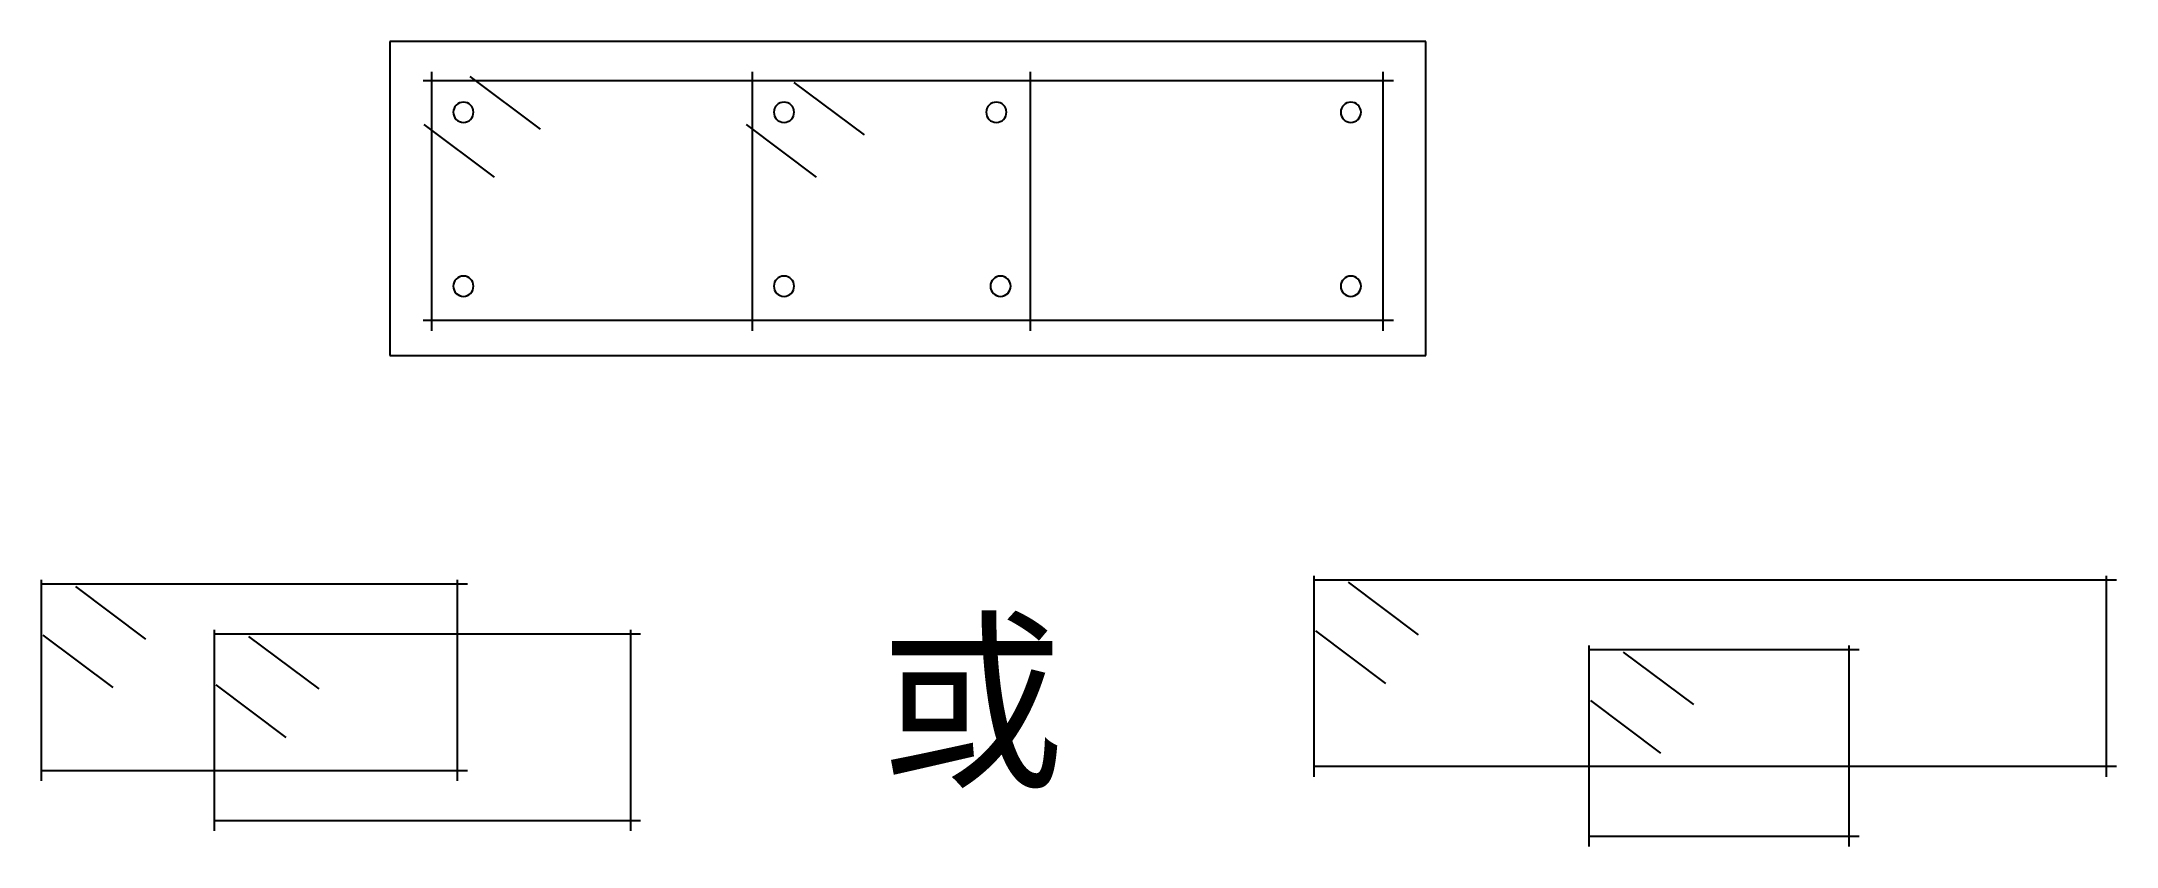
# Model space of a CAD drawing. Header units: metres. Extents: x -79263 to -74151, y -338287 to -336303.
import ezdxf

# ---------------------------------------------------------------- set-up
doc = ezdxf.new("R2010")
doc.units = ezdxf.units.M
for name, color, linetype in [('DIM', 4, 'Continuous'), ('K', 2, 'Continuous'), ('STEEL', 1, 'Continuous')]:
    doc.layers.add(name, color=color, linetype=linetype)

msp = doc.modelspace()

# ---------------------------------------------------------------- linework, layer by layer
at = {"layer": 'K'}
for p, q in [((-78404.71, -336302.89), (-78404.71, -337076.49)), ((-75852.4, -336302.89), (-78404.71, -336302.89)), ((-75852.4, -337076.49), (-75852.4, -336302.89)), ((-78404.71, -337076.49), (-75852.4, -337076.49))]:
    msp.add_line(p, q, dxfattribs=at)
at = {"layer": 'STEEL'}
for points in [[(-78301.74, -336378.07), (-78301.74, -337015.6)], [(-77511.96, -336378.07), (-77511.96, -337015.6)], [(-76826.78, -336378.07), (-76826.78, -337015.6)], [(-75958.53, -336378.07), (-75958.53, -337015.6)], [(-78322.67, -336398.97), (-75932.38, -336398.97)], [(-78207.03, -336389.44), (-78034.31, -336518.86)], [(-77408.9, -336403.59), (-77236.19, -336533.01)], [(-78320.37, -336507.4), (-78147.66, -336636.82)], [(-77526.97, -336507.4), (-77354.25, -336636.82)], [(-78322.67, -336989.47), (-75932.38, -336989.47)], [(-79262.56, -338125), (-79262.56, -337629.78)], [(-79262.56, -337639.51), (-78213.2, -337639.51)], [(-79178.9, -337645.84), (-79006.18, -337775.26)], [(-78237.55, -338125), (-78237.55, -337629.78)], [(-76127.37, -338114.64), (-76127.37, -337619.43)], [(-76127.37, -337629.16), (-74151.07, -337629.16)], [(-76043.7, -337635.49), (-75870.99, -337764.91)], [(-74175.41, -338114.64), (-74175.41, -337619.43)], [(-79259.68, -337765.52), (-79086.97, -337894.94)], [(-78836.01, -338247.93), (-78836.01, -337752.72)], [(-78836.01, -337762.45), (-77786.64, -337762.45)], [(-77810.99, -338247.93), (-77810.99, -337752.72)], [(-76124.49, -337755.17), (-75951.78, -337884.59)], [(-78752.34, -337768.77), (-78579.63, -337898.19)], [(-75449.79, -338286.55), (-75449.79, -337791.34)], [(-75449.79, -337801.07), (-74785.18, -337801.07)], [(-75366.12, -337807.4), (-75193.41, -337936.82)], [(-74809.52, -338286.55), (-74809.52, -337791.34)], [(-78833.13, -337888.45), (-78660.41, -338017.87)], [(-75446.91, -337927.08), (-75274.19, -338056.5)], [(-79262.56, -338099.26), (-78213.2, -338099.26)], [(-76127.37, -338088.91), (-74151.07, -338088.91)], [(-78836.01, -338222.19), (-77786.64, -338222.19)], [(-75449.79, -338260.82), (-74785.18, -338260.82)]]:
    msp.add_lwpolyline(points, dxfattribs=at)
for points in [[(-78248.29, -336477.35, 1), (-78198.29, -336477.35, 1)], [(-77458.5, -336477.35, 1), (-77408.5, -336477.35, 1)], [(-76935.46, -336477.35, 1), (-76885.46, -336477.35, 1)], [(-76061.99, -336477.35, 1), (-76011.99, -336477.35, 1)], [(-78248.29, -336905.86, 1), (-78198.29, -336905.86, 1)], [(-77458.5, -336905.86, 1), (-77408.5, -336905.86, 1)], [(-76925, -336905.86, 1), (-76875, -336905.86, 1)], [(-76061.99, -336905.86, 1), (-76011.99, -336905.86, 1)]]:
    msp.add_lwpolyline(points, format="xyb", close=True, dxfattribs=at)

# ---------------------------------------------------------------- texts
at = {"layer": 'DIM'}
msp.add_text('或', height=350, dxfattribs=at).set_placement((-77198.13, -338104.62))

doc.saveas('drawing.dxf')
